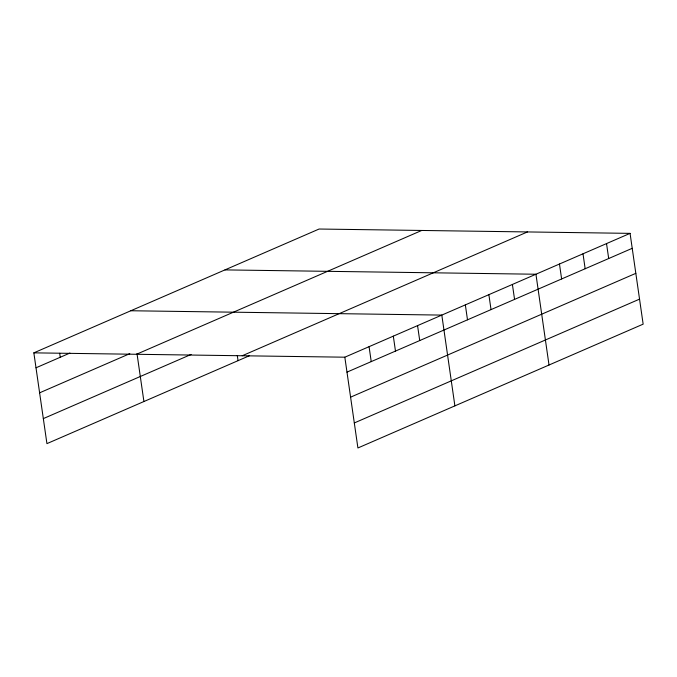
<?xml version="1.0" encoding="UTF-8"?>
<svg xmlns="http://www.w3.org/2000/svg" width="677" height="677" viewBox="0 0 677 677"><rect width="100%" height="100%" fill="white"/><g stroke="black" fill="none" stroke-linecap="round" stroke-linejoin="round"><path stroke-width="1.02" d="M249.339 355.763L46.933 443.63L33.85 352.852L319.087 229.029L630.067 233.37L643.15 324.148L357.913 447.971L344.83 357.194L630.067 233.37M35.999 367.797L69.943 353.055M39.613 392.821L129.798 353.665M136.475 354.283L421.712 230.459M43.328 418.606L191.134 354.435M242.205 355.763L527.442 231.94M346.979 372.138L632.225 248.315M350.593 397.162L635.83 273.339M354.308 422.947L639.545 299.124M224.959 269.895L535.939 274.236L549.022 365.013M130.83 310.751L441.81 315.093L454.893 405.87M33.85 352.852L344.83 357.194M606.533 243.585L608.691 258.529M583.007 253.799L585.156 268.744M559.473 264.022L561.622 278.958M512.404 284.45L514.562 299.395M488.879 294.664L491.028 309.609M465.344 304.878L467.494 319.823M417.565 325.62L419.723 340.565M393.32 336.147L395.478 351.084M369.075 346.666L371.224 361.611M237.288 355.45L238.042 360.663M137.033 353.817L143.913 401.529M59.678 353.284L60.245 357.27"/></g></svg>
